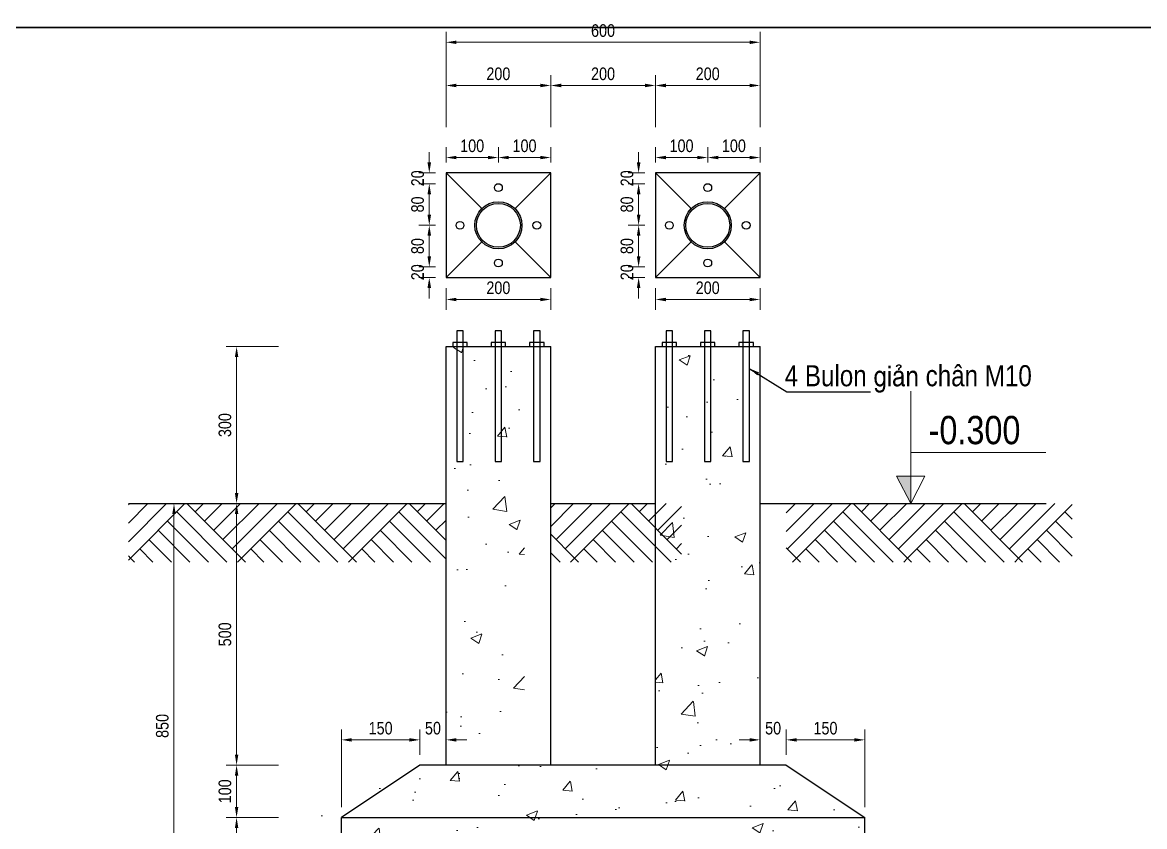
# Model space of a CAD drawing. Header units: millimetres. Extents: x 330554 to 656471, y 11007 to 130943.
# Drawn here: x 468851 to 479571, y 55368 to 63054 of the extents above; entities that cross this region are included whole.
import ezdxf

# ---------------------------------------------------------------- set-up
doc = ezdxf.new("R2010")
doc.units = ezdxf.units.MM
doc.header["$LTSCALE"] = 6
for name, color, linetype in [('BULONG', 7, 'Continuous'), ('Khung Bao', 101, 'Continuous'), ('MONG', 62, 'Continuous'), ('Thep', 11, 'Continuous')]:
    doc.layers.add(name, color=color, linetype=linetype)
for name, color, linetype, lineweight in [('HACTH', 253, 'Continuous', 5), ('Hatch', 250, 'Continuous', 13), ('netlonkhungten', 32, 'Continuous', 35), ('Text', 7, 'Continuous', 13)]:
    doc.layers.add(name, color=color, linetype=linetype, lineweight=lineweight)
doc.styles.add('khoa', font='VHELVCN.TTF')
doc.styles.get("Standard").update_dxf_attribs({"font": 'VHELVCN.TTF', "height": 120})
doc.dimstyles.new('kt-20', dxfattribs={"dimtxt": 120, "dimasz": 100, "dimexe": 100, "dimexo": 100, "dimgap": 50, "dimtad": 1, "dimtoh": 1, "dimdec": 0, "dimlfac": 0.2, "dimzin": 1, "dimdsep": 46, "dimtxsty": 'Standard', "dimcen": 50, "dimdle": 100, "dimclrd": 8, "dimclre": 8, "dimclrt": 7, "dimadec": 0, "dimazin": 0, "dimtfac": 1, "dimtdec": 0, "dimtix": 1, "dimtofl": 0, "dimtmove": 0, "dimatfit": 3, "dimfxl": 100, "dimtolj": 1, "dimtzin": 1, "dimlwd": 9, "dimlwe": 5, "dimarcsym": 0})
doc.dimstyles.new('Mui Ten', dxfattribs={"dimtxt": 100, "dimasz": 100, "dimexe": 0.18, "dimexo": 50, "dimgap": 20, "dimtad": 2, "dimtoh": 1, "dimdec": 0, "dimzin": 0, "dimdsep": 46, "dimtxsty": 'Standard', "dimcen": 0.09, "dimclrd": 2, "dimclre": 2, "dimclrt": 2, "dimadec": 0, "dimazin": 0, "dimtfac": 1, "dimtdec": 0, "dimtofl": 0, "dimtmove": 0, "dimatfit": 3, "dimfxl": 1, "dimtolj": 1, "dimtzin": 0, "dimarcsym": 0})

# ---------------------------------------------------------------- blocks, each defined once
blk = doc.blocks.new('*D396')
at = {"layer": 'Defpoints', "color": 0, "transparency": 16777216}
for p in [(475898, 62864), (472898, 61954), (475898, 61954)]:
    blk.add_point(p, dxfattribs=at)
at = {"layer": 'HACTH', "color": 8, "lineweight": 5, "transparency": 16777216}
for p, q in [((472898, 62054), (472898, 62964)), ((475898, 62054), (475898, 62964))]:
    blk.add_line(p, q, dxfattribs=at)
at = {"layer": 'HACTH', "color": 8, "lineweight": 9, "transparency": 16777216}
blk.add_line((472998, 62864), (475798, 62864), dxfattribs=at)
at = {"layer": 'HACTH', "color": 8, "transparency": 16777216}
for points in [[(472998, 62880), (472998, 62847), (472898, 62864)], [(475798, 62880), (475798, 62847), (475898, 62864)]]:
    blk.add_solid(points, dxfattribs=at)
at = {"layer": 'HACTH', "color": 7, "transparency": 16777216, "insert": (474398, 62975), "char_height": 120, "attachment_point": 5}
blk.add_mtext('\\A1;600', dxfattribs=at)
blk = doc.blocks.new('*D519')
at = {"layer": 'Defpoints', "color": 0, "transparency": 16777216}
for p in [(476898, 56197), (476148, 55955), (476898, 55455)]:
    blk.add_point(p, dxfattribs=at)
at = {"layer": 'HACTH', "color": 8, "lineweight": 5, "transparency": 16777216}
for p, q in [((476148, 56055), (476148, 56297)), ((476898, 55555), (476898, 56297))]:
    blk.add_line(p, q, dxfattribs=at)
at = {"layer": 'HACTH', "color": 8, "lineweight": 9, "transparency": 16777216}
blk.add_line((476248, 56197), (476798, 56197), dxfattribs=at)
at = {"layer": 'HACTH', "color": 8, "transparency": 16777216}
for points in [[(476248, 56213), (476248, 56180), (476148, 56197)], [(476798, 56213), (476798, 56180), (476898, 56197)]]:
    blk.add_solid(points, dxfattribs=at)
at = {"layer": 'HACTH', "color": 7, "transparency": 16777216, "insert": (476523, 56308), "char_height": 120, "attachment_point": 5}
blk.add_mtext('\\A1;150', dxfattribs=at)
blk = doc.blocks.new('*D520')
at = {"layer": 'Defpoints', "color": 0, "transparency": 16777216}
for p in [(476148, 56197), (475898, 55955), (476148, 55955)]:
    blk.add_point(p, dxfattribs=at)
at = {"layer": 'HACTH', "color": 8, "lineweight": 5, "transparency": 16777216}
for p, q in [((475898, 56055), (475898, 56297)), ((476148, 56055), (476148, 56297))]:
    blk.add_line(p, q, dxfattribs=at)
at = {"layer": 'HACTH', "color": 8, "lineweight": 9, "transparency": 16777216}
for p, q in [((475798, 56197), (475698, 56197)), ((476248, 56197), (476348, 56197))]:
    blk.add_line(p, q, dxfattribs=at)
at = {"layer": 'HACTH', "color": 8, "transparency": 16777216}
for points in [[(475798, 56213), (475798, 56180), (475898, 56197)], [(476248, 56213), (476248, 56180), (476148, 56197)]]:
    blk.add_solid(points, dxfattribs=at)
at = {"layer": 'HACTH', "color": 7, "transparency": 16777216, "insert": (476023, 56308), "char_height": 120, "attachment_point": 5}
blk.add_mtext('\\A1;50', dxfattribs=at)
blk = doc.blocks.new('*D397')
at = {"layer": 'Defpoints', "color": 0, "transparency": 16777216}
for p in [(470299, 58455), (471398, 58455), (471398, 54205)]:
    blk.add_point(p, dxfattribs=at)
at = {"layer": 'HACTH', "color": 8, "lineweight": 5, "transparency": 16777216}
for p, q in [((471298, 58455), (470199, 58455)), ((471298, 54205), (470199, 54205))]:
    blk.add_line(p, q, dxfattribs=at)
at = {"layer": 'HACTH', "color": 8, "lineweight": 9, "transparency": 16777216}
blk.add_line((470299, 54305), (470299, 58355), dxfattribs=at)
at = {"layer": 'HACTH', "color": 8, "transparency": 16777216}
for points in [[(470283, 58355), (470316, 58355), (470299, 58455)], [(470283, 54305), (470316, 54305), (470299, 54205)]]:
    blk.add_solid(points, dxfattribs=at)
at = {"layer": 'HACTH', "color": 7, "transparency": 16777216, "insert": (470188, 56330), "char_height": 120, "attachment_point": 5, "rotation": 90}
blk.add_mtext('\\A1;850', dxfattribs=at)
blk = doc.blocks.new('*D399')
at = {"layer": 'Defpoints', "color": 0, "transparency": 16777216}
for p in [(471398, 55455), (470897, 54705), (471398, 54705)]:
    blk.add_point(p, dxfattribs=at)
at = {"layer": 'HACTH', "color": 8, "lineweight": 5, "transparency": 16777216}
for p, q in [((471298, 55455), (470797, 55455)), ((471298, 54705), (470797, 54705))]:
    blk.add_line(p, q, dxfattribs=at)
at = {"layer": 'HACTH', "color": 8, "lineweight": 9, "transparency": 16777216}
blk.add_line((470897, 55355), (470897, 54805), dxfattribs=at)
at = {"layer": 'HACTH', "color": 8, "transparency": 16777216}
for points in [[(470881, 55355), (470914, 55355), (470897, 55455)], [(470881, 54805), (470914, 54805), (470897, 54705)]]:
    blk.add_solid(points, dxfattribs=at)
at = {"layer": 'HACTH', "color": 7, "transparency": 16777216, "insert": (470786, 55080), "char_height": 120, "attachment_point": 5, "rotation": 90}
blk.add_mtext('\\A1;150', dxfattribs=at)
blk = doc.blocks.new('*D400')
at = {"layer": 'Defpoints', "color": 0, "transparency": 16777216}
for p in [(471398, 55955), (470897, 55455), (471398, 55455)]:
    blk.add_point(p, dxfattribs=at)
at = {"layer": 'HACTH', "color": 8, "lineweight": 5, "transparency": 16777216}
for p, q in [((471298, 55955), (470797, 55955)), ((471298, 55455), (470797, 55455))]:
    blk.add_line(p, q, dxfattribs=at)
at = {"layer": 'HACTH', "color": 8, "lineweight": 9, "transparency": 16777216}
blk.add_line((470897, 55855), (470897, 55555), dxfattribs=at)
at = {"layer": 'HACTH', "color": 8, "transparency": 16777216}
for points in [[(470881, 55855), (470914, 55855), (470897, 55955)], [(470881, 55555), (470914, 55555), (470897, 55455)]]:
    blk.add_solid(points, dxfattribs=at)
at = {"layer": 'HACTH', "color": 7, "transparency": 16777216, "insert": (470786, 55705), "char_height": 120, "attachment_point": 5, "rotation": 90}
blk.add_mtext('\\A1;100', dxfattribs=at)
blk = doc.blocks.new('*D401')
at = {"layer": 'Defpoints', "color": 0, "transparency": 16777216}
for p in [(471398, 59955), (470897, 58455), (471398, 58455)]:
    blk.add_point(p, dxfattribs=at)
at = {"layer": 'HACTH', "color": 8, "lineweight": 5, "transparency": 16777216}
for p, q in [((471298, 59955), (470797, 59955)), ((471298, 58455), (470797, 58455))]:
    blk.add_line(p, q, dxfattribs=at)
at = {"layer": 'HACTH', "color": 8, "lineweight": 9, "transparency": 16777216}
blk.add_line((470897, 59855), (470897, 58555), dxfattribs=at)
at = {"layer": 'HACTH', "color": 8, "transparency": 16777216}
for points in [[(470881, 59855), (470914, 59855), (470897, 59955)], [(470881, 58555), (470914, 58555), (470897, 58455)]]:
    blk.add_solid(points, dxfattribs=at)
at = {"layer": 'HACTH', "color": 7, "transparency": 16777216, "insert": (470786, 59205), "char_height": 120, "attachment_point": 5, "rotation": 90}
blk.add_mtext('\\A1;300', dxfattribs=at)
blk = doc.blocks.new('*D402')
at = {"layer": 'Defpoints', "color": 0, "transparency": 16777216}
for p in [(475898, 62451), (474898, 61954), (475898, 61954)]:
    blk.add_point(p, dxfattribs=at)
at = {"layer": 'HACTH', "color": 8, "lineweight": 5, "transparency": 16777216}
for p, q in [((474898, 62054), (474898, 62551)), ((475898, 62054), (475898, 62551))]:
    blk.add_line(p, q, dxfattribs=at)
at = {"layer": 'HACTH', "color": 8, "lineweight": 9, "transparency": 16777216}
blk.add_line((474998, 62451), (475798, 62451), dxfattribs=at)
at = {"layer": 'HACTH', "color": 8, "transparency": 16777216}
for points in [[(474998, 62468), (474998, 62434), (474898, 62451)], [(475798, 62468), (475798, 62434), (475898, 62451)]]:
    blk.add_solid(points, dxfattribs=at)
at = {"layer": 'HACTH', "color": 7, "transparency": 16777216, "insert": (475398, 62562), "char_height": 120, "attachment_point": 5}
blk.add_mtext('\\A1;200', dxfattribs=at)
blk = doc.blocks.new('*D403')
at = {"layer": 'Defpoints', "color": 0, "transparency": 16777216}
for p in [(474898, 62451), (473898, 61954), (474898, 61954)]:
    blk.add_point(p, dxfattribs=at)
at = {"layer": 'HACTH', "color": 8, "lineweight": 5, "transparency": 16777216}
for p, q in [((473898, 62054), (473898, 62551)), ((474898, 62054), (474898, 62551))]:
    blk.add_line(p, q, dxfattribs=at)
at = {"layer": 'HACTH', "color": 8, "lineweight": 9, "transparency": 16777216}
blk.add_line((473998, 62451), (474798, 62451), dxfattribs=at)
at = {"layer": 'HACTH', "color": 8, "transparency": 16777216}
for points in [[(473998, 62468), (473998, 62434), (473898, 62451)], [(474798, 62468), (474798, 62434), (474898, 62451)]]:
    blk.add_solid(points, dxfattribs=at)
at = {"layer": 'HACTH', "color": 7, "transparency": 16777216, "insert": (474398, 62562), "char_height": 120, "attachment_point": 5}
blk.add_mtext('\\A1;200', dxfattribs=at)
blk = doc.blocks.new('*D404')
at = {"layer": 'Defpoints', "color": 0, "transparency": 16777216}
for p in [(473898, 62451), (472898, 61954), (473898, 61954)]:
    blk.add_point(p, dxfattribs=at)
at = {"layer": 'HACTH', "color": 8, "lineweight": 5, "transparency": 16777216}
for p, q in [((472898, 62054), (472898, 62551)), ((473898, 62054), (473898, 62551))]:
    blk.add_line(p, q, dxfattribs=at)
at = {"layer": 'HACTH', "color": 8, "lineweight": 9, "transparency": 16777216}
blk.add_line((472998, 62451), (473798, 62451), dxfattribs=at)
at = {"layer": 'HACTH', "color": 8, "transparency": 16777216}
for points in [[(472998, 62468), (472998, 62434), (472898, 62451)], [(473798, 62468), (473798, 62434), (473898, 62451)]]:
    blk.add_solid(points, dxfattribs=at)
at = {"layer": 'HACTH', "color": 7, "transparency": 16777216, "insert": (473398, 62562), "char_height": 120, "attachment_point": 5}
blk.add_mtext('\\A1;200', dxfattribs=at)
blk = doc.blocks.new('*D405')
at = {"layer": 'Defpoints', "color": 0, "transparency": 16777216}
for p in [(470897, 58455), (471623, 58455), (471398, 55955)]:
    blk.add_point(p, dxfattribs=at)
at = {"layer": 'HACTH', "color": 8, "lineweight": 5, "transparency": 16777216}
for p, q in [((471523, 58455), (470797, 58455)), ((471298, 55955), (470797, 55955))]:
    blk.add_line(p, q, dxfattribs=at)
at = {"layer": 'HACTH', "color": 8, "lineweight": 9, "transparency": 16777216}
blk.add_line((470897, 56055), (470897, 58355), dxfattribs=at)
at = {"layer": 'HACTH', "color": 8, "transparency": 16777216}
for points in [[(470881, 58355), (470914, 58355), (470897, 58455)], [(470881, 56055), (470914, 56055), (470897, 55955)]]:
    blk.add_solid(points, dxfattribs=at)
at = {"layer": 'HACTH', "color": 7, "transparency": 16777216, "insert": (470786, 57205), "char_height": 120, "attachment_point": 5, "rotation": 90}
blk.add_mtext('\\A1;500', dxfattribs=at)
blk = doc.blocks.new('*D406')
at = {"layer": 'Defpoints', "color": 0, "transparency": 16777216}
for p in [(472648, 56197), (472648, 55955), (472898, 55955)]:
    blk.add_point(p, dxfattribs=at)
at = {"layer": 'HACTH', "color": 8, "lineweight": 5, "transparency": 16777216}
for p, q in [((472648, 56055), (472648, 56297)), ((472898, 56055), (472898, 56297))]:
    blk.add_line(p, q, dxfattribs=at)
at = {"layer": 'HACTH', "color": 8, "lineweight": 9, "transparency": 16777216}
for p, q in [((472548, 56197), (472448, 56197)), ((472998, 56197), (473098, 56197))]:
    blk.add_line(p, q, dxfattribs=at)
at = {"layer": 'HACTH', "color": 8, "transparency": 16777216}
for points in [[(472548, 56213), (472548, 56180), (472648, 56197)], [(472998, 56213), (472998, 56180), (472898, 56197)]]:
    blk.add_solid(points, dxfattribs=at)
at = {"layer": 'HACTH', "color": 7, "transparency": 16777216, "insert": (472773, 56308), "char_height": 120, "attachment_point": 5}
blk.add_mtext('\\A1;50', dxfattribs=at)
blk = doc.blocks.new('*D407')
at = {"layer": 'Defpoints', "color": 0, "transparency": 16777216}
for p in [(471898, 56197), (472648, 55955), (471898, 55455)]:
    blk.add_point(p, dxfattribs=at)
at = {"layer": 'HACTH', "color": 8, "lineweight": 5, "transparency": 16777216}
for p, q in [((471898, 55555), (471898, 56297)), ((472648, 56055), (472648, 56297))]:
    blk.add_line(p, q, dxfattribs=at)
at = {"layer": 'HACTH', "color": 8, "lineweight": 9, "transparency": 16777216}
blk.add_line((472548, 56197), (471998, 56197), dxfattribs=at)
at = {"layer": 'HACTH', "color": 8, "transparency": 16777216}
for points in [[(471998, 56213), (471998, 56180), (471898, 56197)], [(472548, 56213), (472548, 56180), (472648, 56197)]]:
    blk.add_solid(points, dxfattribs=at)
at = {"layer": 'HACTH', "color": 7, "transparency": 16777216, "insert": (472273, 56308), "char_height": 120, "attachment_point": 5}
blk.add_mtext('\\A1;150', dxfattribs=at)
blk = doc.blocks.new('*D503')
at = {"layer": 'Defpoints', "color": 0, "transparency": 16777216}
for p in [(474898, 60717), (474738, 60615), (474898, 60615)]:
    blk.add_point(p, dxfattribs=at)
at = {"layer": 'HACTH', "color": 8, "lineweight": 9, "transparency": 16777216}
for p, q in [((474738, 60817), (474738, 60917)), ((474738, 60515), (474738, 60415))]:
    blk.add_line(p, q, dxfattribs=at)
at = {"layer": 'HACTH', "color": 8, "lineweight": 5, "transparency": 16777216}
for p, q in [((474798, 60717), (474638, 60717)), ((474798, 60615), (474638, 60615))]:
    blk.add_line(p, q, dxfattribs=at)
at = {"layer": 'HACTH', "color": 8, "transparency": 16777216}
for points in [[(474721, 60817), (474755, 60817), (474738, 60717)], [(474721, 60515), (474755, 60515), (474738, 60615)]]:
    blk.add_solid(points, dxfattribs=at)
at = {"layer": 'HACTH', "color": 7, "transparency": 16777216, "insert": (474627, 60666), "char_height": 120, "attachment_point": 5, "rotation": 90}
blk.add_mtext('\\A1;20', dxfattribs=at)
blk = doc.blocks.new('*D376')
at = {"layer": 'Defpoints', "color": 0, "transparency": 16777216}
for p in [(474898, 61115), (474738, 60717), (474898, 60717)]:
    blk.add_point(p, dxfattribs=at)
at = {"layer": 'HACTH', "color": 8, "lineweight": 5, "transparency": 16777216}
for p, q in [((474798, 61115), (474638, 61115)), ((474798, 60717), (474638, 60717))]:
    blk.add_line(p, q, dxfattribs=at)
at = {"layer": 'HACTH', "color": 8, "lineweight": 9, "transparency": 16777216}
blk.add_line((474738, 61015), (474738, 60817), dxfattribs=at)
at = {"layer": 'HACTH', "color": 8, "transparency": 16777216}
for points in [[(474721, 61015), (474755, 61015), (474738, 61115)], [(474721, 60817), (474755, 60817), (474738, 60717)]]:
    blk.add_solid(points, dxfattribs=at)
at = {"layer": 'HACTH', "color": 7, "transparency": 16777216, "insert": (474627, 60916), "char_height": 120, "attachment_point": 5, "rotation": 90}
blk.add_mtext('\\A1;80', dxfattribs=at)
blk = doc.blocks.new('*D377')
at = {"layer": 'Defpoints', "color": 0, "transparency": 16777216}
for p in [(474898, 61512), (474738, 61115), (474898, 61115)]:
    blk.add_point(p, dxfattribs=at)
at = {"layer": 'HACTH', "color": 8, "lineweight": 5, "transparency": 16777216}
for p, q in [((474798, 61512), (474638, 61512)), ((474798, 61115), (474638, 61115))]:
    blk.add_line(p, q, dxfattribs=at)
at = {"layer": 'HACTH', "color": 8, "lineweight": 9, "transparency": 16777216}
blk.add_line((474738, 61412), (474738, 61215), dxfattribs=at)
at = {"layer": 'HACTH', "color": 8, "transparency": 16777216}
for points in [[(474721, 61412), (474755, 61412), (474738, 61512)], [(474721, 61215), (474755, 61215), (474738, 61115)]]:
    blk.add_solid(points, dxfattribs=at)
at = {"layer": 'HACTH', "color": 7, "transparency": 16777216, "insert": (474627, 61314), "char_height": 120, "attachment_point": 5, "rotation": 90}
blk.add_mtext('\\A1;80', dxfattribs=at)
blk = doc.blocks.new('*D504')
at = {"layer": 'Defpoints', "color": 0, "transparency": 16777216}
for p in [(474898, 61615), (474738, 61512), (474898, 61512)]:
    blk.add_point(p, dxfattribs=at)
at = {"layer": 'HACTH', "color": 8, "lineweight": 9, "transparency": 16777216}
for p, q in [((474738, 61715), (474738, 61815)), ((474738, 61412), (474738, 61312))]:
    blk.add_line(p, q, dxfattribs=at)
at = {"layer": 'HACTH', "color": 8, "lineweight": 5, "transparency": 16777216}
for p, q in [((474798, 61615), (474638, 61615)), ((474798, 61512), (474638, 61512))]:
    blk.add_line(p, q, dxfattribs=at)
at = {"layer": 'HACTH', "color": 8, "transparency": 16777216}
for points in [[(474721, 61715), (474755, 61715), (474738, 61615)], [(474721, 61412), (474755, 61412), (474738, 61512)]]:
    blk.add_solid(points, dxfattribs=at)
at = {"layer": 'HACTH', "color": 7, "transparency": 16777216, "insert": (474627, 61564), "char_height": 120, "attachment_point": 5, "rotation": 90}
blk.add_mtext('\\A1;20', dxfattribs=at)
blk = doc.blocks.new('*D505')
at = {"layer": 'Defpoints', "color": 0, "transparency": 16777216}
for p in [(475898, 61762), (475398, 61615), (475898, 61615)]:
    blk.add_point(p, dxfattribs=at)
at = {"layer": 'HACTH', "color": 8, "lineweight": 5, "transparency": 16777216}
for p, q in [((475398, 61715), (475398, 61862)), ((475898, 61715), (475898, 61862))]:
    blk.add_line(p, q, dxfattribs=at)
at = {"layer": 'HACTH', "color": 8, "lineweight": 9, "transparency": 16777216}
blk.add_line((475498, 61762), (475798, 61762), dxfattribs=at)
at = {"layer": 'HACTH', "color": 8, "transparency": 16777216}
for points in [[(475498, 61779), (475498, 61746), (475398, 61762)], [(475798, 61779), (475798, 61746), (475898, 61762)]]:
    blk.add_solid(points, dxfattribs=at)
at = {"layer": 'HACTH', "color": 7, "transparency": 16777216, "insert": (475648, 61874), "char_height": 120, "attachment_point": 5}
blk.add_mtext('\\A1;100', dxfattribs=at)
blk = doc.blocks.new('*D506')
at = {"layer": 'Defpoints', "color": 0, "transparency": 16777216}
for p in [(475398, 61762), (474898, 61615), (475398, 61615)]:
    blk.add_point(p, dxfattribs=at)
at = {"layer": 'HACTH', "color": 8, "lineweight": 5, "transparency": 16777216}
for p, q in [((474898, 61715), (474898, 61862)), ((475398, 61715), (475398, 61862))]:
    blk.add_line(p, q, dxfattribs=at)
at = {"layer": 'HACTH', "color": 8, "lineweight": 9, "transparency": 16777216}
blk.add_line((474998, 61762), (475298, 61762), dxfattribs=at)
at = {"layer": 'HACTH', "color": 8, "transparency": 16777216}
for points in [[(474998, 61779), (474998, 61746), (474898, 61762)], [(475298, 61779), (475298, 61746), (475398, 61762)]]:
    blk.add_solid(points, dxfattribs=at)
at = {"layer": 'HACTH', "color": 7, "transparency": 16777216, "insert": (475148, 61874), "char_height": 120, "attachment_point": 5}
blk.add_mtext('\\A1;100', dxfattribs=at)
blk = doc.blocks.new('*D507')
at = {"layer": 'Defpoints', "color": 0, "transparency": 16777216}
for p in [(474898, 60615), (475898, 60615), (474898, 60406)]:
    blk.add_point(p, dxfattribs=at)
at = {"layer": 'HACTH', "color": 8, "lineweight": 5, "transparency": 16777216}
for p, q in [((474898, 60515), (474898, 60306)), ((475898, 60515), (475898, 60306))]:
    blk.add_line(p, q, dxfattribs=at)
at = {"layer": 'HACTH', "color": 8, "lineweight": 9, "transparency": 16777216}
blk.add_line((475798, 60406), (474998, 60406), dxfattribs=at)
at = {"layer": 'HACTH', "color": 8, "transparency": 16777216}
for points in [[(474998, 60422), (474998, 60389), (474898, 60406)], [(475798, 60422), (475798, 60389), (475898, 60406)]]:
    blk.add_solid(points, dxfattribs=at)
at = {"layer": 'HACTH', "color": 7, "transparency": 16777216, "insert": (475398, 60517), "char_height": 120, "attachment_point": 5}
blk.add_mtext('\\A1;200', dxfattribs=at)
blk = doc.blocks.new('*D508')
at = {"layer": 'Defpoints', "color": 0, "transparency": 16777216}
for p in [(472898, 60615), (473898, 60615), (472898, 60406)]:
    blk.add_point(p, dxfattribs=at)
at = {"layer": 'HACTH', "color": 8, "lineweight": 5, "transparency": 16777216}
for p, q in [((472898, 60515), (472898, 60306)), ((473898, 60515), (473898, 60306))]:
    blk.add_line(p, q, dxfattribs=at)
at = {"layer": 'HACTH', "color": 8, "lineweight": 9, "transparency": 16777216}
blk.add_line((473798, 60406), (472998, 60406), dxfattribs=at)
at = {"layer": 'HACTH', "color": 8, "transparency": 16777216}
for points in [[(472998, 60422), (472998, 60389), (472898, 60406)], [(473798, 60422), (473798, 60389), (473898, 60406)]]:
    blk.add_solid(points, dxfattribs=at)
at = {"layer": 'HACTH', "color": 7, "transparency": 16777216, "insert": (473398, 60517), "char_height": 120, "attachment_point": 5}
blk.add_mtext('\\A1;200', dxfattribs=at)
blk = doc.blocks.new('*D378')
at = {"layer": 'Defpoints', "color": 0, "transparency": 16777216}
for p in [(473398, 61762), (472898, 61615), (473398, 61615)]:
    blk.add_point(p, dxfattribs=at)
at = {"layer": 'HACTH', "color": 8, "lineweight": 5, "transparency": 16777216}
for p, q in [((472898, 61715), (472898, 61862)), ((473398, 61715), (473398, 61862))]:
    blk.add_line(p, q, dxfattribs=at)
at = {"layer": 'HACTH', "color": 8, "lineweight": 9, "transparency": 16777216}
blk.add_line((472998, 61762), (473298, 61762), dxfattribs=at)
at = {"layer": 'HACTH', "color": 8, "transparency": 16777216}
for points in [[(472998, 61779), (472998, 61746), (472898, 61762)], [(473298, 61779), (473298, 61746), (473398, 61762)]]:
    blk.add_solid(points, dxfattribs=at)
at = {"layer": 'HACTH', "color": 7, "transparency": 16777216, "insert": (473148, 61874), "char_height": 120, "attachment_point": 5}
blk.add_mtext('\\A1;100', dxfattribs=at)
blk = doc.blocks.new('*D509')
at = {"layer": 'Defpoints', "color": 0, "transparency": 16777216}
for p in [(473898, 61762), (473398, 61615), (473898, 61615)]:
    blk.add_point(p, dxfattribs=at)
at = {"layer": 'HACTH', "color": 8, "lineweight": 5, "transparency": 16777216}
for p, q in [((473398, 61715), (473398, 61862)), ((473898, 61715), (473898, 61862))]:
    blk.add_line(p, q, dxfattribs=at)
at = {"layer": 'HACTH', "color": 8, "lineweight": 9, "transparency": 16777216}
blk.add_line((473498, 61762), (473798, 61762), dxfattribs=at)
at = {"layer": 'HACTH', "color": 8, "transparency": 16777216}
for points in [[(473498, 61779), (473498, 61746), (473398, 61762)], [(473798, 61779), (473798, 61746), (473898, 61762)]]:
    blk.add_solid(points, dxfattribs=at)
at = {"layer": 'HACTH', "color": 7, "transparency": 16777216, "insert": (473648, 61874), "char_height": 120, "attachment_point": 5}
blk.add_mtext('\\A1;100', dxfattribs=at)
blk = doc.blocks.new('*D510')
at = {"layer": 'Defpoints', "color": 0, "transparency": 16777216}
for p in [(472898, 61615), (472738, 61512), (472898, 61512)]:
    blk.add_point(p, dxfattribs=at)
at = {"layer": 'HACTH', "color": 8, "lineweight": 9, "transparency": 16777216}
for p, q in [((472738, 61715), (472738, 61815)), ((472738, 61412), (472738, 61312))]:
    blk.add_line(p, q, dxfattribs=at)
at = {"layer": 'HACTH', "color": 8, "lineweight": 5, "transparency": 16777216}
for p, q in [((472798, 61615), (472638, 61615)), ((472798, 61512), (472638, 61512))]:
    blk.add_line(p, q, dxfattribs=at)
at = {"layer": 'HACTH', "color": 8, "transparency": 16777216}
for points in [[(472721, 61715), (472755, 61715), (472738, 61615)], [(472721, 61412), (472755, 61412), (472738, 61512)]]:
    blk.add_solid(points, dxfattribs=at)
at = {"layer": 'HACTH', "color": 7, "transparency": 16777216, "insert": (472627, 61564), "char_height": 120, "attachment_point": 5, "rotation": 90}
blk.add_mtext('\\A1;20', dxfattribs=at)
blk = doc.blocks.new('*D379')
at = {"layer": 'Defpoints', "color": 0, "transparency": 16777216}
for p in [(472898, 61512), (472738, 61115), (472898, 61115)]:
    blk.add_point(p, dxfattribs=at)
at = {"layer": 'HACTH', "color": 8, "lineweight": 5, "transparency": 16777216}
for p, q in [((472798, 61512), (472638, 61512)), ((472798, 61115), (472638, 61115))]:
    blk.add_line(p, q, dxfattribs=at)
at = {"layer": 'HACTH', "color": 8, "lineweight": 9, "transparency": 16777216}
blk.add_line((472738, 61412), (472738, 61215), dxfattribs=at)
at = {"layer": 'HACTH', "color": 8, "transparency": 16777216}
for points in [[(472721, 61412), (472755, 61412), (472738, 61512)], [(472721, 61215), (472755, 61215), (472738, 61115)]]:
    blk.add_solid(points, dxfattribs=at)
at = {"layer": 'HACTH', "color": 7, "transparency": 16777216, "insert": (472627, 61314), "char_height": 120, "attachment_point": 5, "rotation": 90}
blk.add_mtext('\\A1;80', dxfattribs=at)
blk = doc.blocks.new('*D380')
at = {"layer": 'Defpoints', "color": 0, "transparency": 16777216}
for p in [(472898, 61115), (472738, 60717), (472898, 60717)]:
    blk.add_point(p, dxfattribs=at)
at = {"layer": 'HACTH', "color": 8, "lineweight": 5, "transparency": 16777216}
for p, q in [((472798, 61115), (472638, 61115)), ((472798, 60717), (472638, 60717))]:
    blk.add_line(p, q, dxfattribs=at)
at = {"layer": 'HACTH', "color": 8, "lineweight": 9, "transparency": 16777216}
blk.add_line((472738, 61015), (472738, 60817), dxfattribs=at)
at = {"layer": 'HACTH', "color": 8, "transparency": 16777216}
for points in [[(472721, 61015), (472755, 61015), (472738, 61115)], [(472721, 60817), (472755, 60817), (472738, 60717)]]:
    blk.add_solid(points, dxfattribs=at)
at = {"layer": 'HACTH', "color": 7, "transparency": 16777216, "insert": (472627, 60916), "char_height": 120, "attachment_point": 5, "rotation": 90}
blk.add_mtext('\\A1;80', dxfattribs=at)
blk = doc.blocks.new('*D511')
at = {"layer": 'Defpoints', "color": 0, "transparency": 16777216}
for p in [(472898, 60717), (472738, 60615), (472898, 60615)]:
    blk.add_point(p, dxfattribs=at)
at = {"layer": 'HACTH', "color": 8, "lineweight": 9, "transparency": 16777216}
for p, q in [((472738, 60817), (472738, 60917)), ((472738, 60515), (472738, 60415))]:
    blk.add_line(p, q, dxfattribs=at)
at = {"layer": 'HACTH', "color": 8, "lineweight": 5, "transparency": 16777216}
for p, q in [((472798, 60717), (472638, 60717)), ((472798, 60615), (472638, 60615))]:
    blk.add_line(p, q, dxfattribs=at)
at = {"layer": 'HACTH', "color": 8, "transparency": 16777216}
for points in [[(472721, 60817), (472755, 60817), (472738, 60717)], [(472721, 60515), (472755, 60515), (472738, 60615)]]:
    blk.add_solid(points, dxfattribs=at)
at = {"layer": 'HACTH', "color": 7, "transparency": 16777216, "insert": (472627, 60666), "char_height": 120, "attachment_point": 5, "rotation": 90}
blk.add_mtext('\\A1;20', dxfattribs=at)

msp = doc.modelspace()

# ---------------------------------------------------------------- hatches: boundary and pattern name
at = {"layer": 'Hatch'}
h = msp.add_hatch(dxfattribs=at)
h.set_pattern_fill('AR-CONC', color=256, scale=150, style=0)
h.set_pattern_definition([(50, (-701866.5, -541869.7), (1075.8903, -94.1282), [112.5, -1237.5]), (355, (-701866.5, -541869.7), (-208.127, 1128.2882), [90, -990]), (100.4514, (-701776.9, -541877.5), (867.7641, 1034.1593), [95.6103, -1051.7132]), (46.1842, (-701866.5, -541569.7), (1600.8616, -248.2785), [168.75, -1856.25]), (96.6356, (-701733.1, -541590.4), (1401.994, 1461.1768), [143.4154, -1577.5695]), (351.1842, (-701866.5, -541569.7), (1401.993, 1461.178), [135, -1485]), (21, (-701716.5, -541644.7), (895.3606, -603.92834), [112.5, -1237.5]), (326, (-701716.5, -541644.7), (364.973, 1087.7251), [90, -990]), (71.4514, (-701641.9, -541695), (1260.33394, 483.79575), [95.6103, -1051.7132]), (37.5, (-701866.53, -541869.66), (18.23978, 499.34078), [0, -978, 0, -1005, 0, -993.75]), (7.5, (-701866.53, -541869.66), (394.6043, 591.61757), [0, -573, 0, -955.5, 0, -378.75]), (327.5, (-702201.03, -541869.66), (800.73365, -33.83231), [0, -375, 0, -1170, 0, -1552.5]), (317.5, (-702351, -541869.66), (874.77925, 150.15747), [0, -487.5, 0, -777, 0, -1102.5])])
h.paths.add_polyline_path([(474898.374, 55955.409), (475898.374, 55955.409), (475898.374, 59955.409), (474898.374, 59955.409)])
h.paths.add_polyline_path([(472398.374, 55955.409), (471648.374, 55455.409), (476898.374, 55455.409), (476148.374, 55955.409)])
h.paths.add_polyline_path([(475928.345, 56375.721), (476118.404, 56375.721), (476118.404, 56221.567), (475928.345, 56221.567)], flags=9)
h.paths.add_polyline_path([(472428.345, 56375.721), (472618.404, 56375.721), (472618.404, 56221.567), (472428.345, 56221.567)], flags=9)
h.paths.add_polyline_path([(472898.374, 59955.409), (472898.374, 55955.409), (473648.374, 55955.409), (473648.374, 59955.409)])
h.paths.add_polyline_path([(471898.374, 55455.409), (471898.374, 54705.409), (476898.374, 54705.409), (476898.374, 55455.409)])
h = msp.add_hatch(dxfattribs=at)
h.set_pattern_fill('AR-PARQ1', color=256, scale=62.5, angle=45, style=0)
h.set_pattern_definition([(135, (-701616.5, -541869.66), (-1060.66017, 7e-14), [750, -750]), (135, (-701528.14, -541781.3), (-1060.66017, 7e-14), [750, -750]), (135, (-701439.76, -541692.9), (-1060.66017, 7e-14), [750, -750]), (135, (-701351.4, -541604.5), (-1060.66017, 7e-14), [750, -750]), (135, (-701263, -541516.1), (-1060.66017, 7e-14), [750, -750]), (135, (-701174.6, -541427.7), (-1060.66017, 7e-14), [750, -750]), (135, (-701086.2, -541339.3), (-1060.66017, 7e-14), [750, -750]), (45, (-702146.9, -541339.3), (1060.66017, -7e-14), [750, -750]), (45, (-702235.25, -541250.94), (1060.66017, -7e-14), [750, -750]), (45, (-702323.64, -541162.55), (1060.66017, -7e-14), [750, -750]), (45, (-702412, -541074.2), (1060.66017, -7e-14), [750, -750]), (45, (-702500.4, -540985.8), (1060.66017, -7e-14), [750, -750]), (45, (-702588.8, -540897.4), (1060.66017, -7e-14), [750, -750]), (45, (-702677.2, -540809), (1060.66017, -7e-14), [750, -750])])
h.paths.add_polyline_path([(478881.157, 57896.526), (478881.157, 58455.409), (476148.374, 58455.409), (476148.374, 57896.526)])
h.paths.add_polyline_path([(475148.374, 57896.526), (475148.374, 58455.409), (473898.374, 58455.409), (473898.374, 57896.526)])
h.paths.add_polyline_path([(472898.374, 57896.526), (472898.374, 58455.409), (469862.967, 58455.409), (469862.967, 57896.526)])
at = {"layer": 'Text'}
msp.add_hatch(color=256, dxfattribs=at).paths.add_polyline_path([(477201.611, 58718.519), (477337.111, 58718.519), (477337.111, 58455.409)])

# ---------------------------------------------------------------- linework, layer by layer
at = {"layer": 'BULONG', "color": 1}
for points in [[(472999.956, 58857.05), (473061.798, 58857.05), (473061.798, 60107.05), (472999.956, 60107.05)], [(473367.453, 58857.05), (473429.295, 58857.05), (473429.295, 60107.05), (473367.453, 60107.05)], [(473733.996, 58857.05), (473795.838, 58857.05), (473795.838, 60107.05), (473733.996, 60107.05)], [(474999.956, 58857.05), (475061.798, 58857.05), (475061.798, 60107.05), (474999.956, 60107.05)], [(475367.453, 58857.05), (475429.295, 58857.05), (475429.295, 60107.05), (475367.453, 60107.05)], [(475733.996, 58857.05), (475795.838, 58857.05), (475795.838, 60107.05), (475733.996, 60107.05)], [(472961.785, 59955.409), (473099.969, 59955.409), (473099.969, 59993.648), (472961.785, 59993.648)], [(473329.282, 59955.409), (473467.466, 59955.409), (473467.466, 59993.648), (473329.282, 59993.648)], [(473695.825, 59955.409), (473834.009, 59955.409), (473834.009, 59993.648), (473695.825, 59993.648)], [(474961.785, 59955.409), (475099.969, 59955.409), (475099.969, 59993.648), (474961.785, 59993.648)], [(475329.282, 59955.409), (475467.466, 59955.409), (475467.466, 59993.648), (475329.282, 59993.648)], [(475695.825, 59955.409), (475834.009, 59955.409), (475834.009, 59993.648), (475695.825, 59993.648)]]:
    msp.add_lwpolyline(points, close=True, dxfattribs=at)
at = {"layer": 'Khung Bao'}
for p, q in [((469862.967, 58455.409), (472898.374, 58455.409)), ((473898.374, 58455.409), (474898.374, 58455.409)), ((475898.374, 58455.409), (478631.157, 58455.409))]:
    msp.add_line(p, q, dxfattribs=at)
at = {"layer": 'MONG'}
for p, q in [((472898.374, 59955.409), (473898.374, 59955.409)), ((472898.374, 55955.409), (472898.374, 59955.409)), ((473898.374, 55955.409), (473898.374, 59955.409)), ((474898.374, 55955.409), (474898.374, 59955.409)), ((474898.374, 59955.409), (475898.374, 59955.409)), ((475898.374, 55955.409), (475898.374, 59955.409)), ((472648.374, 55955.409), (471898.374, 55455.409)), ((476148.374, 55955.409), (476898.374, 55455.409)), ((471898.374, 55455.409), (476898.374, 55455.409)), ((471898.374, 54705.409), (471898.374, 55455.409)), ((476898.374, 54705.409), (476898.374, 55455.409))]:
    msp.add_line(p, q, dxfattribs=at)
msp.add_lwpolyline([(476148.374, 55955.409), (472648.374, 55955.409)], dxfattribs=at)
at = {"layer": 'netlonkhungten'}
msp.add_lwpolyline([(454652.299, 63005.975), (489997.636, 63005.975), (489997.636, 37402.158), (454652.299, 37402.158)], close=True, dxfattribs=at)
at = {"layer": 'Text'}
for p, q in [((477337.111, 58455.409), (477337.111, 59530.913)), ((478628.449, 58942.749), (477337.111, 58942.749)), ((477201.611, 58718.519), (477337.111, 58718.519)), ((477337.111, 58455.409), (477201.611, 58718.519)), ((477201.611, 58718.519), (477337.111, 58718.519)), ((477337.111, 58455.409), (477201.611, 58718.519)), ((477472.611, 58718.519), (477337.111, 58718.519)), ((477337.111, 58455.409), (477472.611, 58718.519)), ((477472.611, 58718.519), (477337.111, 58718.519)), ((477337.111, 58455.409), (477472.611, 58718.519))]:
    msp.add_line(p, q, dxfattribs=at)
at = {"layer": 'Thep'}
for p, q in [((472898.374, 61614.666), (473239.275, 61273.765)), ((473898.374, 61614.666), (473557.473, 61273.765)), ((474898.374, 61614.666), (475239.275, 61273.765)), ((475898.374, 61614.666), (475557.473, 61273.765)), ((473239.275, 60955.567), (472898.374, 60614.666)), ((473557.473, 60955.567), (473898.374, 60614.666)), ((475239.275, 60955.567), (474898.374, 60614.666)), ((475557.473, 60955.567), (475898.374, 60614.666))]:
    msp.add_line(p, q, dxfattribs=at)
for points in [[(472898.374, 60614.666), (473898.374, 60614.666), (473898.374, 61614.666), (472898.374, 61614.666)], [(474898.374, 60614.666), (475898.374, 60614.666), (475898.374, 61614.666), (474898.374, 61614.666)]]:
    msp.add_lwpolyline(points, close=True, dxfattribs=at)
for centre, radius in [((473398.374, 61475.044), 37.398), ((475398.374, 61475.044), 37.398), ((473398.374, 61114.666), 225), ((473398.374, 61114.666), 210), ((475398.374, 61114.666), 225), ((475398.374, 61114.666), 210), ((473031.354, 61114.666), 37.398), ((473765.394, 61114.666), 37.398), ((475031.354, 61114.666), 37.398), ((475765.394, 61114.666), 37.398), ((473398.374, 60754.289), 37.398), ((475398.374, 60754.289), 37.398)]:
    msp.add_circle(centre, radius, dxfattribs=at)

# ---------------------------------------------------------------- texts
at = {"layer": 'Text', "style": 'khoa'}
msp.add_text('4 Bulon giaûn chaân M10', height=201.6, dxfattribs=at).set_placement((476133.424, 59576.309))
at = {"layer": 'Text'}
msp.add_text('-0.300', height=270, dxfattribs=at).set_placement((477508.746, 59022.891))

# ---------------------------------------------------------------- dimensions: what is measured, and where the dimension line sits
at = {"layer": 'HACTH'}
for base, p1, p2, picture, middle in [((475898.374, 62863.612), (472898.374, 61953.733), (475898.374, 61953.733), '*D396', (474398.374, 62974.892)), ((473898.374, 62451.101), (472898.374, 61953.733), (473898.374, 61953.733), '*D404', (473398.374, 62562.381)), ((474898.374, 62451.101), (473898.374, 61953.733), (474898.374, 61953.733), '*D403', (474398.374, 62562.381)), ((475898.374, 62451.101), (474898.374, 61953.733), (475898.374, 61953.733), '*D402', (475398.374, 62562.381)), ((473398.374, 61762.458), (472898.374, 61614.666), (473398.374, 61614.666), '*D378', (473148.374, 61873.738)), ((473898.374, 61762.458), (473398.374, 61614.666), (473898.374, 61614.666), '*D509', (473648.374, 61873.738)), ((475398.374, 61762.458), (474898.374, 61614.666), (475398.374, 61614.666), '*D506', (475148.374, 61873.738)), ((475898.374, 61762.458), (475398.374, 61614.666), (475898.374, 61614.666), '*D505', (475648.374, 61873.738)), ((472898.374, 60405.77), (473898.374, 60614.666), (472898.374, 60614.666), '*D508', (473398.374, 60517.05)), ((474898.374, 60405.77), (475898.374, 60614.666), (474898.374, 60614.666), '*D507', (475398.374, 60517.05)), ((476148.374, 56196.567), (475898.374, 55955.409), (476148.374, 55955.409), '*D520', (476023.374, 56307.847)), ((476898.374, 56196.567), (476148.374, 55955.409), (476898.374, 55455.409), '*D519', (476523.374, 56307.847))]:
    dim = msp.add_linear_dim(base=base, p1=p1, p2=p2, dimstyle='kt-20', dxfattribs=at)
    dim.commit()
    dim.dimension.update_dxf_attribs({"geometry": picture, "text_midpoint": middle})
for base, p1, p2, angle, picture, middle in [((472738.138, 61512.337), (472898.374, 61614.666), (472898.374, 61512.337), 90, '*D510', (472626.858, 61563.502)), ((474738.138, 61512.337), (474898.374, 61614.666), (474898.374, 61512.337), 90, '*D504', (474626.858, 61563.502)), ((472738.138, 61114.666), (472898.374, 61512.337), (472898.374, 61114.666), 90, '*D379', (472626.858, 61313.502)), ((474738.138, 61114.666), (474898.374, 61512.337), (474898.374, 61114.666), 90, '*D377', (474626.858, 61313.502)), ((472738.138, 60716.891), (472898.374, 61114.666), (472898.374, 60716.891), 90, '*D380', (472626.858, 60915.779)), ((474738.138, 60716.891), (474898.374, 61114.666), (474898.374, 60716.891), 90, '*D376', (474626.858, 60915.779)), ((472738.138, 60614.666), (472898.374, 60716.891), (472898.374, 60614.666), 90, '*D511', (472626.858, 60665.779)), ((474738.138, 60614.666), (474898.374, 60716.891), (474898.374, 60614.666), 90, '*D503', (474626.858, 60665.779)), ((470897.35, 58455.409), (471398.374, 59955.409), (471398.374, 58455.409), 90, '*D401', (470786.07, 59205.409)), ((470299.251, 58455.409), (471398.374, 54205.409), (471398.374, 58455.409), 90, '*D397', (470187.971, 56330.409)), ((470897.35, 58455.409), (471398.374, 55955.409), (471622.947, 58455.409), 90, '*D405', (470786.07, 57205.409)), ((471898.374, 56196.567), (472648.374, 55955.409), (471898.374, 55455.409), 180, '*D407', (472273.374, 56307.847)), ((472648.374, 56196.567), (472898.374, 55955.409), (472648.374, 55955.409), 180, '*D406', (472773.374, 56307.847)), ((470897.35, 55455.409), (471398.374, 55955.409), (471398.374, 55455.409), 90, '*D400', (470786.07, 55705.409)), ((470897.35, 54705.409), (471398.374, 55455.409), (471398.374, 54705.409), 90, '*D399', (470786.07, 55080.409))]:
    dim = msp.add_linear_dim(base=base, p1=p1, p2=p2, angle=angle, dimstyle='kt-20', dxfattribs=at)
    dim.commit()
    dim.dimension.update_dxf_attribs({"geometry": picture, "text_midpoint": middle})

# ---------------------------------------------------------------- leaders
at = {"layer": 'Text'}
msp.add_leader([(475795.014, 59747.047), (476154.009, 59523.22), (476954.405, 59523.22)], dimstyle='Mui Ten', override={"dimtad": 0}, dxfattribs=at)

doc.saveas('drawing.dxf')
